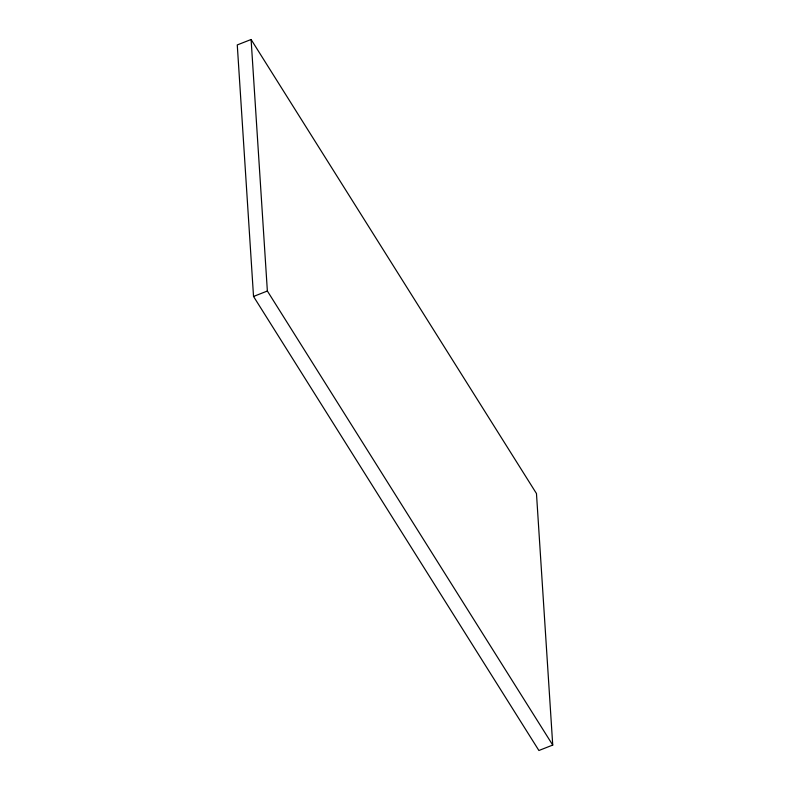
<?xml version="1.0" encoding="UTF-8"?>
<svg xmlns="http://www.w3.org/2000/svg" width="790" height="790" viewBox="0 0 790 790"><rect width="100%" height="100%" fill="white"/><g stroke="black" fill="none" stroke-linecap="round" stroke-linejoin="round"><path stroke-width="1.19" d="M251.102 39.5L237.267 44.931L253.531 296.457L538.899 750.5L552.733 745.069L536.469 493.543L251.102 39.5L267.366 291.016L552.733 745.069M253.531 296.457L267.366 291.016"/></g></svg>
